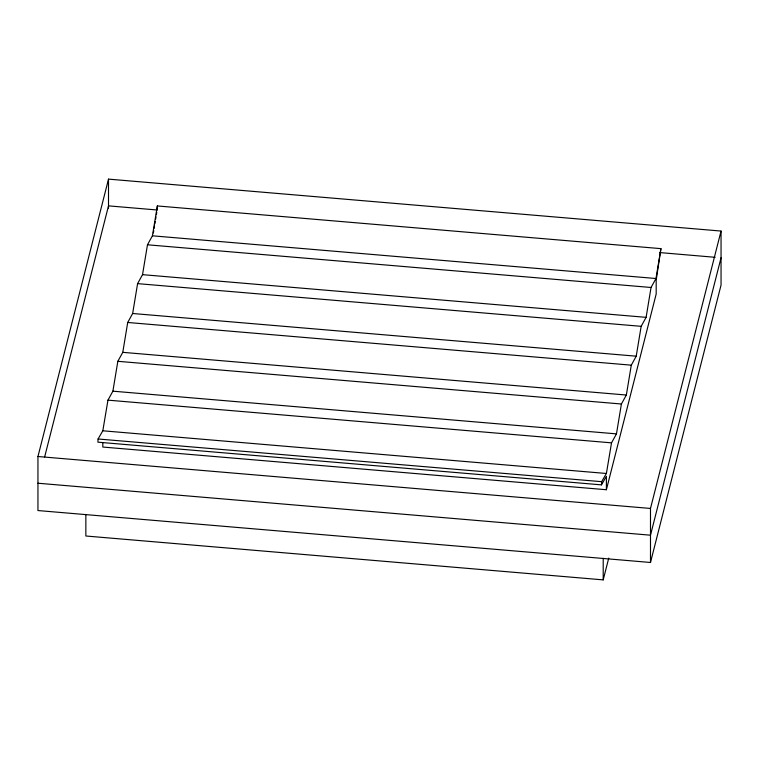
<?xml version="1.0" encoding="UTF-8"?>
<svg xmlns="http://www.w3.org/2000/svg" width="759" height="759" viewBox="0 0 759 759"><rect width="100%" height="100%" fill="white"/><g stroke="black" fill="none" stroke-linecap="round" stroke-linejoin="round"><path stroke-width="1.14" d="M606.394 489.735L656.184 294.008L656.184 280.204L660.928 248.639L157.35 205.945L152.417 235.812L147.474 244.787L142.531 274.654L137.597 283.629L132.654 313.495L127.711 322.471L122.778 352.337L117.835 361.303L112.892 391.179L107.958 400.145L102.816 430.789L98.072 438.987L97.902 442.174L601.47 484.868L606.394 476.329L606.394 489.735L102.816 447.042L102.816 442.573M601.47 484.868L601.65 481.68L606.394 473.483L611.526 442.848L616.469 433.873L621.403 404.006L626.346 395.031L631.289 365.164L636.222 356.189L641.165 326.323L646.108 317.347L651.042 287.481L655.985 278.515L660.928 248.639M153.365 232.937L153.745 230.651M154.115 228.364L154.494 226.078M154.874 223.791L155.253 221.505M155.633 219.218L156.012 216.932M156.382 214.645L156.762 212.359M157.141 210.072L157.35 205.945M37.95 456.538L108.509 179.152M44.658 456.89L108.509 205.869L156.895 209.968M85.852 514.498L85.852 536.006L603.206 579.876L608.746 558.102M650.491 508.445L37.95 456.51L37.95 510.551L650.491 562.476L650.491 508.445L721.05 231.059L108.509 179.124L108.509 208.137M721.05 257.775L650.491 535.19L37.95 483.227M650.491 562.476L721.05 285.09L721.05 231.059M659.675 252.567L715.149 257.301M152.417 235.812L655.985 278.515M147.474 244.787L651.042 287.481M142.531 274.654L646.108 317.347M137.597 283.629L641.165 326.323M132.654 313.495L636.222 356.189M127.711 322.471L631.289 365.164M122.778 352.337L626.346 395.031M117.835 361.303L621.403 404.006M112.892 391.179L616.469 433.873M107.958 400.145L611.526 442.848M102.816 430.789L606.394 473.483M98.072 438.987L601.65 481.68M603.206 558.358L603.206 579.876"/></g></svg>
